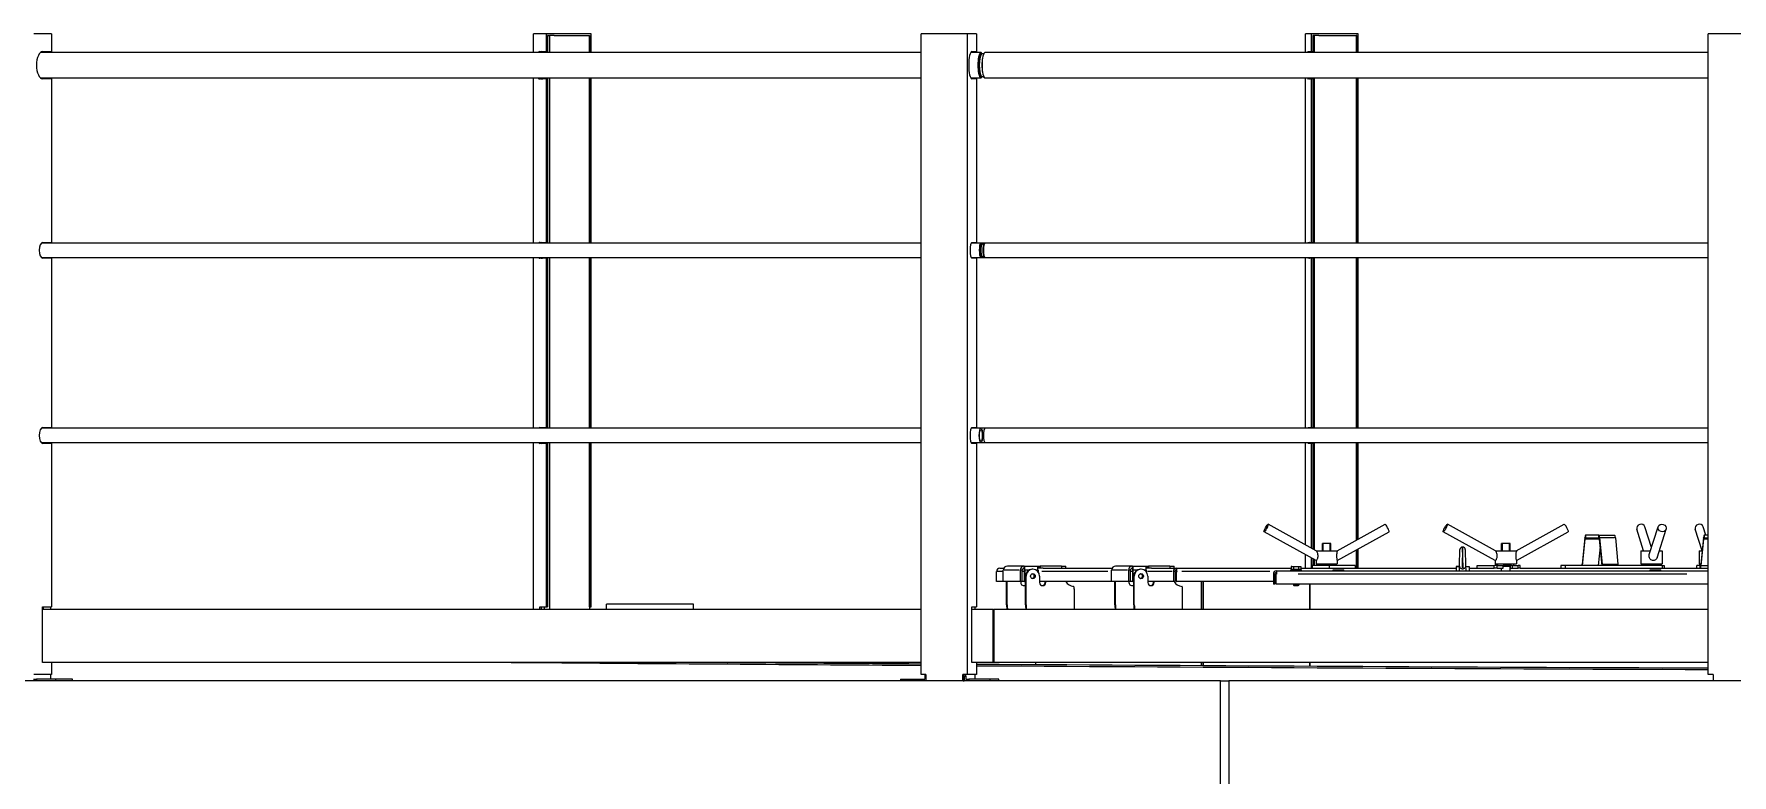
# Model space of a CAD drawing. Header units: millimetres. Extents: x 0 to 89100, y 0 to 63000.
# Drawn here: x 39210 to 42422, y 53781 to 55182 of the extents above; entities that cross this region are included whole.
import ezdxf

# ---------------------------------------------------------------- set-up
doc = ezdxf.new("R2010")
doc.units = ezdxf.units.MM
doc.header["$LTSCALE"] = 150
doc.layers.add('Visible', color=7, linetype='Continuous', lineweight=25)
doc.layers.add('Visible Narrow', color=7, linetype='Continuous', lineweight=18)

msp = doc.modelspace()

# ---------------------------------------------------------------- linework, layer by layer
at = {"layer": 'Visible'}
for p, q in [((39243.55, 55182.02), (39210.19, 55182.02)), ((39243.55, 55182.02), (39243.55, 55149.02)), ((40178.96, 55182.02), (40154.84, 55182.02)), ((40154.84, 55147.17), (40154.84, 55182.02)), ((40263.9, 55182.02), (40178.96, 55182.02)), ((40178.96, 55182.02), (40178.96, 55149.02)), ((40263.9, 55149.02), (40263.9, 55182.02)), ((40975.65, 55182.02), (40888.28, 55182.02)), ((40888.28, 53971.02), (40888.28, 55182.02)), ((40993.16, 55182.02), (40975.65, 55182.02)), ((40975.65, 53971.02), (40975.65, 55182.02)), ((40993.16, 55182.02), (40993.16, 55149.02)), ((41626.03, 55182.02), (41615.07, 55182.02)), ((41615.07, 55147.17), (41615.07, 55182.02)), ((41715.01, 55182.02), (41626.03, 55182.02)), ((41626.03, 55182.02), (41626.03, 55149.02)), ((41715.01, 55149.02), (41715.01, 55182.02)), ((42466.94, 55182.02), (42377.08, 55182.02)), ((42377.08, 53971.02), (42377.08, 55182.02)), ((40888.28, 55147.17), (39222.47, 55147.17)), ((39223.49, 55147.17), (39223.09, 55147.67)), ((39224.96, 55148.69), (39226.16, 55147.17)), ((39226.87, 55149.02), (39243.55, 55149.02)), ((39241.39, 55149.02), (39241.39, 55147.17)), ((40166.9, 55149.02), (40178.96, 55149.02)), ((40173.26, 55149.02), (40174.31, 55147.17)), ((40178.96, 55149.02), (40181.79, 55149.02)), ((40181.79, 55179.02), (40181.79, 55149.02)), ((40183.67, 55179.02), (40181.79, 55179.02)), ((40183.67, 55179.02), (40185.33, 55179.02)), ((40185.33, 55179.02), (40185.33, 55147.17)), ((40193.82, 55179.02), (40185.33, 55179.02)), ((40193.82, 55179.02), (40252.34, 55179.02)), ((40252.34, 55179.02), (40260.83, 55179.02)), ((40261.07, 55179.02), (40260.83, 55179.02)), ((40260.83, 55179.02), (40260.83, 55147.17)), ((40260.83, 55149.02), (40261.07, 55149.02)), ((40261.07, 55149.02), (40261.07, 55179.02)), ((40261.07, 55149.02), (40263.9, 55149.02)), ((41001.24, 55147.17), (40982.1, 55147.17)), ((40984.41, 55149.02), (40993.16, 55149.02)), ((40989.5, 55149.02), (40989.5, 55147.17)), ((42377.08, 55147.17), (41009.02, 55147.17)), ((41620.55, 55149.02), (41626.03, 55149.02)), ((41626.03, 55149.02), (41628.99, 55149.02)), ((41626.24, 55149.02), (41626.72, 55147.17)), ((41628.99, 55179.02), (41628.99, 55149.02)), ((41630.97, 55179.02), (41628.99, 55179.02)), ((41630.97, 55179.02), (41631.72, 55179.02)), ((41631.72, 55179.02), (41631.72, 55147.17)), ((41640.62, 55179.02), (41631.72, 55179.02)), ((41640.62, 55179.02), (41701.92, 55179.02)), ((41701.92, 55179.02), (41710.81, 55179.02)), ((41712.04, 55179.02), (41710.81, 55179.02)), ((41710.81, 55179.02), (41710.81, 55147.17)), ((41710.81, 55149.02), (41712.04, 55149.02)), ((41712.04, 55149.02), (41712.04, 55179.02)), ((41712.04, 55149.02), (41715.01, 55149.02)), ((41000.29, 55143.52), (41001.88, 55143.52)), ((41001.56, 55143.33), (41002.5, 55143.9)), ((39222.47, 55098.87), (40888.28, 55098.87)), ((39243.55, 55097.02), (39226.87, 55097.02)), ((39241.39, 55098.87), (39241.39, 55097.02)), ((39243.55, 55097.02), (39243.55, 54788.02)), ((40154.84, 54786.47), (40154.84, 55098.87)), ((40178.96, 55097.02), (40166.9, 55097.02)), ((40178.96, 55097.02), (40178.96, 54788.02)), ((40181.79, 55097.02), (40178.96, 55097.02)), ((40181.79, 55097.02), (40181.79, 54788.02)), ((40185.33, 55098.87), (40185.33, 54786.47)), ((40260.83, 55098.87), (40260.83, 54786.47)), ((40261.07, 55097.02), (40260.83, 55097.02)), ((40263.9, 55097.02), (40261.07, 55097.02)), ((40261.07, 54788.02), (40261.07, 55097.02)), ((40263.9, 54788.02), (40263.9, 55097.02)), ((40982.1, 55098.87), (41001.24, 55098.87)), ((40993.16, 55097.02), (40984.41, 55097.02)), ((40989.5, 55098.87), (40989.5, 55097.02)), ((40993.16, 55097.02), (40993.16, 54788.02)), ((41000.29, 55102.52), (41001.88, 55102.52)), ((41001.56, 55102.72), (41002.5, 55102.15)), ((41009.02, 55098.87), (42377.08, 55098.87)), ((41615.07, 54786.47), (41615.07, 55098.87)), ((41626.03, 55097.02), (41620.55, 55097.02)), ((41626.03, 55097.02), (41626.03, 54788.02)), ((41628.99, 55097.02), (41626.03, 55097.02)), ((41628.99, 55097.02), (41628.99, 54788.02)), ((41631.72, 55098.87), (41631.72, 54786.47)), ((41710.81, 55098.87), (41710.81, 54786.47)), ((41712.04, 55097.02), (41710.81, 55097.02)), ((41715.01, 55097.02), (41712.04, 55097.02)), ((41712.04, 54788.02), (41712.04, 55097.02)), ((41715.01, 54788.02), (41715.01, 55097.02)), ((40888.28, 54786.47), (39223.84, 54786.47)), ((39224.25, 54786.88), (39224.57, 54786.47)), ((39226.87, 54788.02), (39243.55, 54788.02)), ((39241.39, 54788.02), (39241.39, 54786.47)), ((40166.9, 54788.02), (40178.96, 54788.02)), ((40172.28, 54788.02), (40173.17, 54786.47)), ((40178.96, 54788.02), (40181.79, 54788.02)), ((40260.83, 54788.02), (40261.07, 54788.02)), ((40261.07, 54788.02), (40263.9, 54788.02)), ((41001.24, 54786.47), (40982.81, 54786.47)), ((40984.41, 54788.02), (40993.16, 54788.02)), ((40989.5, 54788.02), (40989.5, 54786.47)), ((41000.65, 54783.52), (41002.07, 54783.52)), ((41000.65, 54762.52), (41002.07, 54762.52)), ((41009.02, 54786.47), (41001.24, 54786.47)), ((41001.93, 54783.45), (41003.62, 54784.3)), ((41001.93, 54762.59), (41003.62, 54761.75)), ((42377.08, 54786.47), (41009.02, 54786.47)), ((41620.55, 54788.02), (41626.03, 54788.02)), ((41625.79, 54788.02), (41626.2, 54786.47)), ((41626.03, 54788.02), (41628.99, 54788.02)), ((41710.81, 54788.02), (41712.04, 54788.02)), ((41712.04, 54788.02), (41715.01, 54788.02)), ((39223.84, 54759.57), (40888.28, 54759.57)), ((39243.55, 54758.02), (39226.87, 54758.02)), ((39241.39, 54759.57), (39241.39, 54758.02)), ((39243.55, 54758.02), (39243.55, 54438.02)), ((40154.84, 54436.47), (40154.84, 54759.57)), ((40178.96, 54758.02), (40166.9, 54758.02)), ((40178.96, 54758.02), (40178.96, 54438.02)), ((40181.79, 54758.02), (40178.96, 54758.02)), ((40181.79, 54758.02), (40181.79, 54438.02)), ((40185.33, 54759.57), (40185.33, 54436.47)), ((40260.83, 54759.57), (40260.83, 54436.47)), ((40261.07, 54758.02), (40260.83, 54758.02)), ((40263.9, 54758.02), (40261.07, 54758.02)), ((40261.07, 54438.02), (40261.07, 54758.02)), ((40263.9, 54438.02), (40263.9, 54758.02)), ((40982.81, 54759.57), (41001.24, 54759.57)), ((40993.16, 54758.02), (40984.41, 54758.02)), ((40989.5, 54759.57), (40989.5, 54758.02)), ((40993.16, 54758.02), (40993.16, 54438.02)), ((41001.24, 54759.57), (41009.02, 54759.57)), ((41009.02, 54759.57), (42377.08, 54759.57)), ((41615.07, 54436.47), (41615.07, 54759.57)), ((41626.03, 54758.02), (41620.55, 54758.02)), ((41626.03, 54758.02), (41626.03, 54438.02)), ((41628.99, 54758.02), (41626.03, 54758.02)), ((41628.99, 54758.02), (41628.99, 54438.02)), ((41631.72, 54759.57), (41631.72, 54436.47)), ((41710.81, 54759.57), (41710.81, 54436.47)), ((41712.04, 54758.02), (41710.81, 54758.02)), ((41715.01, 54758.02), (41712.04, 54758.02)), ((41712.04, 54438.02), (41712.04, 54758.02)), ((41715.01, 54438.02), (41715.01, 54758.02)), ((40888.28, 54436.47), (39223.84, 54436.47)), ((39223.84, 54409.57), (40888.28, 54409.57)), ((39224.25, 54436.88), (39224.57, 54436.47)), ((39226.87, 54438.02), (39243.55, 54438.02)), ((39241.39, 54438.02), (39241.39, 54436.47)), ((39241.39, 54409.57), (39241.39, 54408.02)), ((40154.84, 54094.02), (40154.84, 54409.57)), ((40166.9, 54438.02), (40178.96, 54438.02)), ((40172.28, 54438.02), (40173.17, 54436.47)), ((40178.96, 54438.02), (40181.79, 54438.02)), ((40185.33, 54409.57), (40185.33, 54094.02)), ((40260.83, 54438.02), (40261.07, 54438.02)), ((40260.83, 54409.57), (40260.83, 54094.02)), ((40261.07, 54438.02), (40263.9, 54438.02)), ((41001.24, 54436.47), (40982.81, 54436.47)), ((40982.81, 54409.57), (41001.24, 54409.57)), ((40984.41, 54438.02), (40993.16, 54438.02)), ((40989.5, 54438.02), (40989.5, 54436.47)), ((40989.5, 54409.57), (40989.5, 54408.02)), ((41009.02, 54436.47), (41001.24, 54436.47)), ((41001.24, 54409.57), (41009.02, 54409.57)), ((42377.08, 54436.47), (41009.02, 54436.47)), ((41009.02, 54409.57), (42377.08, 54409.57)), ((41615.07, 54216.18), (41615.07, 54409.57)), ((41620.55, 54438.02), (41626.03, 54438.02)), ((41625.79, 54438.02), (41626.2, 54436.47)), ((41626.03, 54438.02), (41628.99, 54438.02)), ((41631.72, 54409.57), (41631.72, 54207.01)), ((41710.81, 54438.02), (41712.04, 54438.02)), ((41710.81, 54409.57), (41710.81, 54224.79)), ((41712.04, 54438.02), (41715.01, 54438.02)), ((39243.55, 54408.02), (39226.87, 54408.02)), ((39243.55, 54408.02), (39243.55, 54099.02)), ((40178.96, 54408.02), (40166.9, 54408.02)), ((40178.96, 54408.02), (40178.96, 54099.02)), ((40181.79, 54408.02), (40178.96, 54408.02)), ((40181.79, 54408.02), (40181.79, 54099.02)), ((40261.07, 54408.02), (40260.83, 54408.02)), ((40263.9, 54408.02), (40261.07, 54408.02)), ((40261.07, 54099.02), (40261.07, 54408.02)), ((40263.9, 54099.02), (40263.9, 54408.02)), ((40993.16, 54408.02), (40984.41, 54408.02)), ((40993.16, 54408.02), (40993.16, 54099.02)), ((41626.03, 54408.02), (41620.55, 54408.02)), ((41626.03, 54408.02), (41626.03, 54210.14)), ((41628.99, 54408.02), (41626.03, 54408.02)), ((41628.99, 54408.02), (41628.99, 54208.51)), ((41712.04, 54408.02), (41710.81, 54408.02)), ((41715.01, 54408.02), (41712.04, 54408.02)), ((41712.04, 54225.46), (41712.04, 54408.02)), ((41715.01, 54227.09), (41715.01, 54408.02)), ((41635.55, 54204.9), (41544.56, 54255)), ((41674.92, 54205.02), (41765.69, 54255)), ((41974.52, 54204.9), (41883.52, 54255)), ((42013.88, 54205.02), (42104.65, 54255)), ((42269.67, 54211.22), (42257.11, 54250.43)), ((42265.5, 54198.2), (42282.22, 54250.43)), ((42372.72, 54234.29), (42367.55, 54250.43)), ((41635.32, 54186.76), (41536.84, 54240.98)), ((41663.12, 54219.02), (41647.12, 54219.02)), ((41647.12, 54205.02), (41647.12, 54219.02)), ((41663.12, 54205.02), (41663.12, 54219.02)), ((41675.12, 54186.87), (41773.4, 54240.98)), ((41974.28, 54186.76), (41875.8, 54240.98)), ((42002.08, 54219.02), (41986.08, 54219.02)), ((41986.08, 54205.02), (41986.08, 54219.02)), ((42002.08, 54205.02), (42002.08, 54219.02)), ((42014.08, 54186.87), (42112.36, 54240.98)), ((42143.54, 54229.29), (42138.56, 54179.52)), ((42139.31, 54177.02), (42144.3, 54226.79)), ((42170.24, 54234.29), (42145.05, 54234.29)), ((42145.05, 54229.29), (42170.24, 54229.29)), ((42170.24, 54234.29), (42199.79, 54234.29)), ((42171, 54226.79), (42175.99, 54177.02)), ((42176.74, 54179.52), (42171.75, 54229.29)), ((42201.29, 54229.29), (42206.28, 54179.52)), ((42254.85, 54205.02), (42241.87, 54245.55)), ((42280.27, 54191.88), (42297.46, 54245.55)), ((42365.29, 54205.02), (42352.31, 54245.55)), ((42367.72, 54229.29), (42362.74, 54179.52)), ((42363.49, 54177.02), (42368.48, 54226.79)), ((42377.08, 54234.29), (42369.23, 54234.29)), ((42369.23, 54229.29), (42377.08, 54229.29)), ((41615.07, 54172.02), (41615.07, 54197.91)), ((41626.03, 54191.88), (41626.03, 54172.02)), ((41628.99, 54190.24), (41628.99, 54177.02)), ((41631.72, 54188.74), (41631.72, 54177.02)), ((41635.12, 54186.87), (41635.12, 54180.02)), ((41635.32, 54205.02), (41675.12, 54205.02)), ((41675.12, 54205.02), (41675.12, 54203.87)), ((41675.12, 54187.47), (41675.12, 54180.02)), ((41710.81, 54206.52), (41710.81, 54172.02)), ((41712.04, 54172.02), (41712.04, 54207.2)), ((41715.01, 54172.02), (41715.01, 54208.83)), ((41906.7, 54177.4), (41907.44, 54207.15)), ((41917.44, 54207.15), (41918.18, 54177.4)), ((41974.08, 54186.87), (41974.08, 54180.02)), ((41974.28, 54205.02), (42014.08, 54205.02)), ((42014.08, 54205.02), (42014.08, 54203.87)), ((42014.08, 54187.47), (42014.08, 54180.02)), ((42172.42, 54212.6), (42168.85, 54177.02)), ((42249.67, 54205.02), (42267.68, 54205.02)), ((42249.67, 54205.02), (42249.67, 54180.02)), ((42284.48, 54205.02), (42289.67, 54205.02)), ((42289.67, 54205.02), (42289.67, 54180.02)), ((42360.11, 54205.02), (42365.29, 54205.02)), ((42360.11, 54205.02), (42360.11, 54180.02)), ((41031.06, 54147.02), (41031.06, 54166.02)), ((41031.06, 54166.02), (41031.22, 54166.02)), ((41037.13, 54172.02), (41044.54, 54172.02)), ((41043.49, 54147.02), (41043.49, 54168.02)), ((41083.32, 54176.02), (41051.37, 54176.02)), ((41075.44, 54168.02), (41075.44, 54147.02)), ((41079.38, 54147.02), (41079.38, 54168.02)), ((41083.32, 54176.02), (41107.94, 54176.02)), ((41083.32, 54172.02), (41083.32, 54176.02)), ((41084.01, 54147.02), (41084.01, 54168.02)), ((41084.71, 54147.02), (41084.71, 54168.02)), ((41085.69, 54102.52), (41085.69, 54157.02)), ((41086.73, 54102.52), (41086.73, 54157.02)), ((41099.53, 54170.02), (41098.49, 54170.02)), ((41107.94, 54176.02), (41111.53, 54176.02)), ((41111.53, 54172.02), (41109.14, 54172.02)), ((41109.33, 54168.02), (41109.33, 54165.4)), ((41111.53, 54176.02), (41113.27, 54176.02)), ((41111.53, 54172.02), (41111.53, 54176.02)), ((41113.27, 54172.02), (41111.53, 54172.02)), ((41112.34, 54157.02), (41112.34, 54145.02)), ((41153.64, 54176.02), (41113.27, 54176.02)), ((41113.27, 54176.02), (41113.27, 54172.02)), ((41119.17, 54172.02), (41113.27, 54172.02)), ((41119.17, 54172.02), (41249.27, 54172.02)), ((41153.64, 54176.02), (41161.91, 54176.02)), ((41161.91, 54172.02), (41161.91, 54176.02)), ((41248.22, 54147.02), (41248.22, 54168.02)), ((41288.05, 54176.02), (41256.1, 54176.02)), ((41280.17, 54168.02), (41280.17, 54147.02)), ((41284.11, 54147.02), (41284.11, 54168.02)), ((41288.05, 54176.02), (41312.67, 54176.02)), ((41288.05, 54172.02), (41288.05, 54176.02)), ((41288.74, 54147.02), (41288.74, 54168.02)), ((41289.44, 54147.02), (41289.44, 54168.02)), ((41290.42, 54102.52), (41290.42, 54157.02)), ((41291.46, 54102.52), (41291.46, 54157.02)), ((41304.27, 54170.02), (41303.22, 54170.02)), ((41312.67, 54176.02), (41316.26, 54176.02)), ((41316.26, 54172.02), (41313.87, 54172.02)), ((41314.06, 54168.02), (41314.06, 54165.4)), ((41316.26, 54176.02), (41318, 54176.02)), ((41316.26, 54172.02), (41316.26, 54176.02)), ((41318, 54172.02), (41316.26, 54172.02)), ((41317.07, 54157.02), (41317.07, 54145.02)), ((41358.37, 54176.02), (41318, 54176.02)), ((41318, 54176.02), (41318, 54172.02)), ((41323.91, 54172.02), (41318, 54172.02)), ((41323.91, 54172.02), (41371.22, 54172.02)), ((41358.37, 54176.02), (41366.64, 54176.02)), ((41365.32, 54166.02), (41365.47, 54166.02)), ((41368.42, 54166.02), (41365.47, 54166.02)), ((41365.47, 54166.02), (41365.47, 54147.02)), ((41366.64, 54172.02), (41366.64, 54176.02)), ((41368.42, 54166.02), (41368.42, 54147.02)), ((41368.42, 54159.02), (41370.88, 54159.02)), ((41368.42, 54155.02), (41370.88, 54155.02)), ((41370.88, 54166.02), (41370.88, 54147.02)), ((41370.88, 54166.02), (41371.4, 54166.02)), ((41371.22, 54172.02), (41588.21, 54172.02)), ((41371.22, 54169.02), (41371.22, 54172.02)), ((41371.4, 54147.02), (41371.4, 54166.02)), ((41371.4, 54166.02), (41372.27, 54166.02)), ((41557.44, 54161.02), (41554.44, 54161.02)), ((41554.44, 54161.02), (41554.44, 54142.02)), ((41557.44, 54161.02), (41557.44, 54142.02)), ((41559.56, 54142.02), (41559.56, 54161.02)), ((41559.56, 54161.02), (41560.44, 54161.02)), ((41560.44, 54167.02), (41560.44, 54161.02)), ((41560.44, 54167.02), (42377.08, 54167.02)), ((41587.44, 54169.02), (41607.44, 54169.02)), ((41587.44, 54167.02), (41587.44, 54169.02)), ((41588.21, 54174.97), (41588.21, 54169.62)), ((41590.37, 54169.62), (41588.21, 54169.62)), ((41589.44, 54175.42), (41588.39, 54175.04)), ((41589.44, 54175.42), (41590.37, 54175.42)), ((41589.44, 54169.62), (41589.44, 54169.02)), ((41590.37, 54175.42), (41597.14, 54175.42)), ((41592.53, 54169.62), (41590.37, 54169.62)), ((41592.53, 54174.97), (41592.53, 54169.62)), ((41597.14, 54169.62), (41592.53, 54169.62)), ((41597.14, 54175.42), (41604.22, 54175.42)), ((41601.76, 54169.62), (41597.14, 54169.62)), ((41601.76, 54174.97), (41601.76, 54169.62)), ((41604.22, 54169.62), (41601.76, 54169.62)), ((41604.22, 54175.42), (41605.44, 54175.42)), ((41606.67, 54169.62), (41604.22, 54169.62)), ((41605.44, 54175.42), (41606.49, 54175.04)), ((41605.44, 54169.62), (41605.44, 54169.02)), ((41606.67, 54174.97), (41606.67, 54169.62)), ((41606.67, 54172.02), (41899.94, 54172.02)), ((41607.44, 54167.02), (41607.44, 54169.02)), ((41627.65, 54177.02), (41627.72, 54177.02)), ((41627.65, 54177.02), (41627.65, 54172.02)), ((41660.02, 54177.02), (41627.72, 54177.02)), ((41635.12, 54180.02), (41675.12, 54180.02)), ((41640.12, 54177.02), (41640.12, 54180.02)), ((41709.26, 54177.02), (41660.02, 54177.02)), ((41660.02, 54177.02), (41660.02, 54172.02)), ((41667.44, 54169.02), (41687.44, 54169.02)), ((41667.44, 54167.02), (41667.44, 54169.02)), ((41670.12, 54177.02), (41670.12, 54180.02)), ((41687.44, 54167.02), (41687.44, 54169.02)), ((41709.26, 54177.02), (41709.26, 54172.02)), ((41906.67, 54176.03), (41899.94, 54175.02)), ((41899.94, 54175.02), (41906.64, 54175.02)), ((41899.94, 54175.02), (41899.94, 54167.02)), ((41906.44, 54167.02), (41906.7, 54177.4)), ((41911.64, 54170.82), (41913.24, 54170.82)), ((41918.18, 54177.4), (41918.44, 54167.02)), ((41918.22, 54176.03), (41924.94, 54175.02)), ((41918.24, 54175.02), (41924.94, 54175.02)), ((41924.94, 54175.02), (41924.94, 54167.02)), ((41924.94, 54172.02), (41967.03, 54172.02)), ((41939.94, 54172.02), (41939.94, 54177.02)), ((41939.94, 54177.02), (41972.24, 54177.02)), ((41967.03, 54172.02), (41972.24, 54172.02)), ((41978.03, 54177.02), (41972.24, 54177.02)), ((41978.03, 54172.02), (41972.24, 54172.02)), ((41974.08, 54180.02), (42014.08, 54180.02)), ((41978.03, 54177.02), (41988.87, 54177.02)), ((41978.03, 54172.02), (41988.87, 54172.02)), ((41979.08, 54177.02), (41979.08, 54180.02)), ((41986.08, 54167.02), (41986.08, 54172.02)), ((42005.03, 54177.02), (41988.87, 54177.02)), ((41988.87, 54172.02), (41988.87, 54177.02)), ((42002.08, 54175.02), (41988.87, 54175.02)), ((42002.08, 54167.02), (42002.08, 54177.02)), ((42002.08, 54172.02), (42003.12, 54172.02)), ((42003.12, 54172.02), (42006.59, 54172.02)), ((42005.03, 54177.02), (42006.59, 54177.02)), ((42006.59, 54177.02), (42017.43, 54177.02)), ((42006.59, 54172.02), (42006.59, 54177.02)), ((42006.59, 54172.02), (42017.43, 54172.02)), ((42009.08, 54177.02), (42009.08, 54180.02)), ((42021.56, 54177.02), (42017.43, 54177.02)), ((42021.56, 54172.02), (42017.43, 54172.02)), ((42021.56, 54172.02), (42021.56, 54177.02)), ((42021.56, 54172.02), (42377.08, 54172.02)), ((42106.59, 54177.02), (42097.91, 54177.02)), ((42097.91, 54177.02), (42097.91, 54172.02)), ((42106.59, 54177.02), (42106.59, 54172.02)), ((42289.76, 54177.02), (42106.59, 54177.02)), ((42249.67, 54180.02), (42289.67, 54180.02)), ((42267.44, 54169.02), (42287.44, 54169.02)), ((42267.44, 54167.02), (42267.44, 54169.02)), ((42287.44, 54167.02), (42287.44, 54169.02)), ((42289.76, 54177.02), (42293.9, 54177.02)), ((42293.9, 54177.02), (42293.9, 54172.02)), ((42361.98, 54177.02), (42355.69, 54177.02)), ((42355.69, 54172.02), (42355.69, 54177.02)), ((42360.11, 54180.02), (42362.79, 54180.02)), ((41043.49, 54147.02), (41031.06, 54147.02)), ((41075.44, 54147.02), (41043.49, 54147.02)), ((41049.92, 54102.52), (41049.92, 54147.02)), ((41050.96, 54102.52), (41050.96, 54147.02)), ((41079.38, 54147.02), (41075.44, 54147.02)), ((41076.57, 54147.02), (41076.57, 54145.02)), ((41084.01, 54147.02), (41079.38, 54147.02)), ((41084.01, 54147.02), (41084.71, 54147.02)), ((41085.69, 54147.02), (41084.71, 54147.02)), ((41248.22, 54147.02), (41112.34, 54147.02)), ((41123.11, 54145.02), (41123.11, 54147.02)), ((41124.15, 54145.02), (41124.15, 54147.02)), ((41177.33, 54136.55), (41177.33, 54132.52)), ((41177.33, 54133.02), (41177.38, 54133.02)), ((41177.33, 54132.52), (41177.38, 54132.52)), ((41177.38, 54133.02), (41177.38, 54094.02)), ((41280.17, 54147.02), (41248.22, 54147.02)), ((41254.65, 54102.52), (41254.65, 54147.02)), ((41255.69, 54102.52), (41255.69, 54147.02)), ((41284.11, 54147.02), (41280.17, 54147.02)), ((41281.3, 54147.02), (41281.3, 54145.02)), ((41288.74, 54147.02), (41284.11, 54147.02)), ((41288.74, 54147.02), (41289.44, 54147.02)), ((41290.42, 54147.02), (41289.44, 54147.02)), ((41365.47, 54147.02), (41317.07, 54147.02)), ((41327.84, 54145.02), (41327.84, 54147.02)), ((41328.89, 54145.02), (41328.89, 54147.02)), ((41368.42, 54147.02), (41365.47, 54147.02)), ((41370.88, 54147.02), (41371.4, 54147.02)), ((41554.44, 54147.02), (41371.4, 54147.02)), ((41382.07, 54136.55), (41382.07, 54132.52)), ((41382.07, 54133.02), (41382.11, 54133.02)), ((41382.07, 54132.52), (41382.11, 54132.52)), ((41382.11, 54133.02), (41382.11, 54094.02)), ((41417.58, 54147.02), (41417.58, 54094.02)), ((41421.52, 54094.02), (41421.52, 54147.02)), ((41421.52, 54147.02), (41421.52, 54094.02)), ((41422.21, 54094.02), (41422.21, 54147.02)), ((41557.44, 54142.02), (41554.44, 54142.02)), ((41559.56, 54147.02), (41557.44, 54147.02)), ((42377.08, 54142.02), (41559.56, 54142.02)), ((41592.44, 54142.02), (41592.44, 54140.02)), ((41592.44, 54140.02), (41602.44, 54140.02)), ((41593.44, 54139.02), (41592.44, 54140.02)), ((41593.44, 54139.02), (41601.44, 54139.02)), ((41601.44, 54139.02), (41602.44, 54140.02)), ((41602.44, 54142.02), (41602.44, 54140.02)), ((41623.42, 54142.02), (41623.42, 54094.02)), ((41623.43, 54094.02), (41623.43, 54142.02)), ((39226.64, 53994.02), (39226.64, 54099.02)), ((39226.64, 54099.02), (39243.55, 54099.02)), ((40888.28, 54094.02), (39226.64, 54094.02)), ((39227.68, 54099.02), (39227.68, 54094.02)), ((39241.39, 54099.02), (39241.39, 54094.02)), ((40166.73, 54094.02), (40166.73, 54099.02)), ((40166.73, 54099.02), (40178.96, 54099.02)), ((40169.56, 54099.02), (40169.56, 54094.02)), ((40175.41, 54099.02), (40175.41, 54094.02)), ((40178.96, 54099.02), (40181.79, 54099.02)), ((40260.83, 54099.02), (40261.07, 54099.02)), ((40261.07, 54099.02), (40263.9, 54099.02)), ((40457.97, 54104.02), (40292.97, 54104.02)), ((40292.97, 54094.02), (40292.97, 54104.02)), ((40457.97, 54094.02), (40457.97, 54104.02)), ((40984.29, 53994.02), (40984.29, 54099.02)), ((40984.29, 54099.02), (40993.16, 54099.02)), ((41024.45, 54094.02), (40984.29, 54094.02)), ((40989.5, 54099.02), (40989.5, 54094.02)), ((41024.45, 54094.02), (41025.6, 54094.02)), ((41024.45, 53994.02), (41024.45, 54094.02)), ((41025.73, 54094.02), (41025.6, 54094.02)), ((41025.6, 54094.02), (41025.6, 53994.02)), ((41025.73, 54094.02), (41025.73, 53994.02)), ((42377.08, 54094.02), (41025.73, 54094.02)), ((39227.16, 53994.02), (39226.64, 53994.02)), ((40888.28, 53994.02), (39227.16, 53994.02)), ((39243.55, 53994.02), (39243.55, 53971.02)), ((40640.23, 53994.02), (40640.23, 53993.17)), ((40707.92, 53992.69), (40707.92, 53994.02)), ((40984.56, 53994.02), (40984.29, 53994.02)), ((41024.45, 53994.02), (40984.56, 53994.02)), ((40993.16, 53994.02), (40993.16, 53971.02)), ((41025.6, 53994.02), (41024.45, 53994.02)), ((41025.73, 53994.02), (41025.6, 53994.02)), ((42377.08, 53994.02), (41025.73, 53994.02)), ((41105.01, 53990.07), (41105.01, 53994.02)), ((41417.58, 53994.02), (41417.58, 53988.19)), ((41421.52, 53988.17), (41421.52, 53994.02)), ((41421.52, 53994.02), (41421.52, 53988.17)), ((41422.21, 53988.16), (41422.21, 53994.02)), ((41623.42, 53994.02), (41623.42, 53987.05)), ((41623.43, 53987.05), (41623.43, 53994.02)), ((41454.32, 53959.02), (39063.29, 53959.02)), ((39209.4, 53962.02), (39214.73, 53962.02)), ((39214.3, 53971.02), (39210.19, 53971.02)), ((39243.55, 53971.02), (39214.3, 53971.02)), ((39251.2, 53962.02), (39214.73, 53962.02)), ((39241.39, 53971.02), (39241.39, 53962.02)), ((39283.19, 53962.02), (39251.2, 53962.02)), ((39251.2, 53962.02), (39251.2, 53959.02)), ((39283.19, 53959.02), (39283.19, 53962.02)), ((40849.42, 53962.02), (40889.23, 53962.02)), ((40849.42, 53962.02), (40849.42, 53959.02)), ((40897.02, 53971.02), (40888.28, 53971.02)), ((40889.23, 53962.02), (40895.05, 53962.02)), ((40895.05, 53971.02), (40895.05, 53968.02)), ((40895.05, 53968.02), (40895.05, 53962.02)), ((40897.02, 53971.02), (40897.02, 53959.02)), ((40975.65, 53971.02), (40966.91, 53971.02)), ((40966.91, 53959.02), (40966.91, 53971.02)), ((40967.63, 53959.02), (40967.63, 53971.02)), ((40967.63, 53959.03), (40969.8, 53959.03)), ((40969.8, 53968.02), (40969.8, 53971.02)), ((40969.8, 53968.02), (40969.8, 53959.02)), ((40972.72, 53968.02), (40972.72, 53971.02)), ((40972.72, 53968.02), (40972.72, 53962.02)), ((40972.72, 53962.02), (40978.54, 53962.02)), ((40977.81, 53971.02), (40975.65, 53971.02)), ((40993.16, 53971.02), (40977.81, 53971.02)), ((41018.34, 53962.02), (40978.54, 53962.02)), ((40989.5, 53971.02), (40989.5, 53962.02)), ((41035.13, 53962.02), (41018.34, 53962.02)), ((41018.34, 53962.02), (41018.34, 53959.02)), ((41035.13, 53959.02), (41035.13, 53962.02)), ((41454.32, 53959.02), (41470.08, 53959.02)), ((41454.32, 53664.02), (41454.32, 53959.02)), ((41470.08, 53959.02), (41470.08, 53664.02)), ((44284.79, 53959.02), (41470.08, 53959.02)), ((42386.06, 53971.02), (42377.08, 53971.02)), ((42386.06, 53971.02), (42386.06, 53959.02))]:
    msp.add_line(p, q, dxfattribs=at)
for centre, radius, start, end in [((41912.44, 54207.02), 5, 90, 178.57013), ((41912.44, 54207.02), 5, 1.42987, 90), ((41560.44, 54161.02), 6, 90, 180), ((41560.44, 54161.02), 3, 90, 180)]:
    msp.add_arc(centre, radius, start, end, dxfattribs=at)
for centre, major_axis, ratio, start_param, end_param in [((39226.87, 55123.02), (0, -26), 0.4570386, 3.1415927, 6.2831853), ((40166.9, 55123.02), (0, 26), 0.3304104, 0, 0.3795103), ((40169.73, 55123.02), (0, 26), 0.3304104, 0, 0.3795103), ((40984.41, 55123.02), (0, -26), 0.2398406, 3.1415927, 6.2831853), ((41001.24, 55123.02), (0, -24.15), 0.2323457, 2.6657785, 6.7589995), ((41009.02, 55123.02), (0, -24.15), 0.231382, 3.1415927, 6.2831853), ((41620.55, 55123.02), (0, 26), 0.1501418, 0, 0.3795103), ((41623.51, 55123.02), (0, 26), 0.1501418, 0, 0.3795103), ((41001.24, 55123.02), (0, 20.9), 0.2323457, 6.1145677, 9.5933956), ((41002.21, 55123.02), (0, 20.5), 0.2318036, 0.138688, 3.0029046), ((39218.84, 55123.02), (0, -26), 0.4570386, 0.3446454, 0.3795103), ((39221.51, 55123.02), (0, -26), 0.4570386, 0.2275459, 0.3795103), ((40166.9, 55123.02), (0, -26), 0.3304104, 5.903675, 6.2831853), ((40169.73, 55123.02), (0, -26), 0.3304104, 5.903675, 6.2831853), ((40170.95, 55123.02), (0, -26), 0.3304104, 5.903675, 6.6626956), ((40173.78, 55123.02), (0, -26), 0.3304104, 5.903675, 6.1176285), ((41620.55, 55123.02), (0, -26), 0.1501418, 5.903675, 6.2831853), ((41623.51, 55123.02), (0, -26), 0.1501418, 5.903675, 6.2831853), ((41625.19, 55123.02), (0, -26), 0.1501418, 5.903675, 6.6626956), ((39226.87, 54773.02), (0, -15), 0.4570386, 3.1415927, 6.2831853), ((40166.9, 54773.02), (0, 15), 0.3304104, 0, 0.4586146), ((40169.73, 54773.02), (0, 15), 0.3304104, 0, 0.4586146), ((40984.41, 54773.02), (0, -15), 0.2398406, 3.1415927, 6.2831853), ((41001.24, 54773.02), (0, -13.45), 0.2323457, 2.5266629, 6.898115), ((41001.24, 54773.02), (0, 10.8), 0.2323457, 6.046934, 9.6610293), ((41002.21, 54773.02), (0, 10.5), 0.2318036, 0.1155756, 3.026017), ((41009.02, 54773.02), (0, -13.45), 0.231382, 3.1415927, 6.2831853), ((41620.55, 54773.02), (0, 15), 0.1501418, 0, 0.4586146), ((41623.51, 54773.02), (0, 15), 0.1501418, 0, 0.4586146), ((39221.51, 54773.02), (0, -15), 0.4570386, 0.4017376, 0.4586146), ((40166.9, 54773.02), (0, -15), 0.3304104, 5.8245707, 6.2831853), ((40169.73, 54773.02), (0, -15), 0.3304104, 5.8245707, 6.2831853), ((40170.95, 54773.02), (0, -15), 0.3304104, 5.8245707, 6.7417999), ((40173.78, 54773.02), (0, -15), 0.3304104, 5.8245707, 5.9934943), ((41620.55, 54773.02), (0, -15), 0.1501418, 5.8245707, 6.2831853), ((41623.51, 54773.02), (0, -15), 0.1501418, 5.8245707, 6.2831853), ((41625.19, 54773.02), (0, -15), 0.1501418, 5.8245707, 6.7417999), ((39226.87, 54423.02), (0, -15), 0.4570386, 3.1415927, 6.2831853), ((39221.51, 54423.02), (0, -15), 0.4570386, 0.4017376, 0.4586146), ((40166.9, 54423.02), (0, 15), 0.3304104, 0, 0.4586146), ((40166.9, 54423.02), (0, -15), 0.3304104, 5.8245707, 6.2831853), ((40169.73, 54423.02), (0, 15), 0.3304104, 0, 0.4586146), ((40169.73, 54423.02), (0, -15), 0.3304104, 5.8245707, 6.2831853), ((40170.95, 54423.02), (0, -15), 0.3304104, 5.8245707, 6.7417999), ((40173.78, 54423.02), (0, -15), 0.3304104, 5.8245707, 5.9934943), ((40984.41, 54423.02), (0, -15), 0.2398406, 3.1415927, 6.2831853), ((41009.02, 54423.02), (0, -13.45), 0.231382, 3.1415927, 6.2831853), ((41620.55, 54423.02), (0, 15), 0.1501418, 0, 0.4586146), ((41620.55, 54423.02), (0, -15), 0.1501418, 5.8245707, 6.2831853), ((41623.51, 54423.02), (0, 15), 0.1501418, 0, 0.4586146), ((41623.51, 54423.02), (0, -15), 0.1501418, 5.8245707, 6.2831853), ((41625.19, 54423.02), (0, -15), 0.1501418, 5.8245707, 6.7417999), ((41769.54, 54247.99), (-3.86, 7.01), 0.1526499, 3.1415927, 6.2831853), ((42108.51, 54247.99), (-3.86, 7.01), 0.1526499, 3.1415927, 6.2831853), ((42249.49, 54247.99), (-7.62, -2.44), 0.8657204, 3.1415927, 6.2831853), ((42359.93, 54247.99), (-7.62, -2.44), 0.8657204, 3.1415927, 6.2831853), ((42145.05, 54224.29), (0, 10), 0.1736482, 0, 1.0471976), ((42145.05, 54224.29), (0, 5), 0.1736482, 0, 1.0471976), ((42170.24, 54224.29), (0, 10), 0.1736482, 5.2359878, 6.2831853), ((42170.24, 54224.29), (0, 5), 0.1736482, 5.2359878, 6.2831853), ((42199.79, 54224.29), (0, 10), 0.1736482, 5.2359878, 6.2831853), ((42369.23, 54224.29), (0, 10), 0.1736482, 0, 1.0471976), ((42369.23, 54224.29), (0, 5), 0.1736482, 0, 1.0471976), ((41037.13, 54166.02), (0, 6), 0.9848078, 0, 1.5707963), ((41051.37, 54168.02), (0, 8), 0.9848078, 0, 1.5707963), ((41083.32, 54168.02), (0, 8), 0.9848078, 0, 1.5707963), ((41083.32, 54168.02), (0, 4), 0.9848078, 0, 1.5707963), ((41083.32, 54168.02), (0, 8), 0.1736482, 4.712389, 6.2831853), ((41083.32, 54168.02), (0, 4), 0.1736482, 4.712389, 6.2831853), ((41098.49, 54157.02), (0, 13), 0.9848078, 0, 1.5707963), ((41099.53, 54157.02), (0, 13), 0.9848078, 4.712389, 7.8539816), ((41097.8, 54157.02), (0, -4.5), 0.9848078, 0.1971944, 2.9443983), ((41098.49, 54157.02), (0, 4.5), 0.9848078, 3.2594164, 6.1653616), ((41098.49, 54157.02), (0, -4.5), 0.9848078, 0.1178237, 3.0237689), ((41107.94, 54168.02), (0, 8), 0.1736482, 4.712389, 6.2831853), ((41256.1, 54168.02), (0, 8), 0.9848078, 0, 1.5707963), ((41288.05, 54168.02), (0, 8), 0.9848078, 0, 1.5707963), ((41288.05, 54168.02), (0, 4), 0.9848078, 0, 1.5707963), ((41288.05, 54168.02), (0, 8), 0.1736482, 4.712389, 6.2831853), ((41288.05, 54168.02), (0, 4), 0.1736482, 4.712389, 6.2831853), ((41303.22, 54157.02), (0, 13), 0.9848078, 0, 1.5707963), ((41304.27, 54157.02), (0, 13), 0.9848078, 4.712389, 7.8539816), ((41302.53, 54157.02), (0, -4.5), 0.9848078, 0.1971944, 2.9443983), ((41303.22, 54157.02), (0, 4.5), 0.9848078, 3.2594164, 6.1653616), ((41303.22, 54157.02), (0, -4.5), 0.9848078, 0.1178237, 3.0237689), ((41312.67, 54168.02), (0, 8), 0.1736482, 4.712389, 6.2831853), ((41371.22, 54166.02), (0, 6), 0.9848078, 0, 1.5707963), ((41371.22, 54166.02), (0, 3), 0.9848078, 0, 1.5707963), ((41371.22, 54166.02), (0, 6), 0.1736482, 4.712389, 6.2831853), ((41371.22, 54166.02), (0, 3), 0.1736482, 4.712389, 6.2831853), ((42137.8, 54182.02), (0, -5), 0.1736482, 0, 1.0471976), ((42177.49, 54182.02), (0, -5), 0.1736482, 5.2359878, 6.2831853), ((42207.03, 54182.02), (0, -5), 0.1736482, 5.2359878, 6.2831853), ((42361.98, 54182.02), (0, -5), 0.1736482, 0, 1.0471976), ((42361.98, 54182.02), (0, -10), 0.1736482, 0, 1.0471976), ((41082.47, 54145.02), (0, -6), 0.9848078, 4.712389, 6.8586595), ((41081.43, 54145.02), (0, -6), 0.9848078, 0.0882781, 0.8046091), ((41118.25, 54145.02), (0, -6), 0.9848078, 4.712389, 7.8539816), ((41117.2, 54145.02), (0, -6), 0.9848078, 0.0882781, 1.5707963), ((41177.33, 54155.02), (0, -17.5), 0.9848078, 5.1871691, 6.2291049), ((41176.35, 54136.55), (0, 1), 0.9848078, 4.712389, 6.2291049), ((41287.21, 54145.02), (0, -6), 0.9848078, 4.712389, 6.8586595), ((41286.16, 54145.02), (0, -6), 0.9848078, 0.0882781, 0.8046091), ((41322.98, 54145.02), (0, -6), 0.9848078, 4.712389, 7.8539816), ((41321.94, 54145.02), (0, -6), 0.9848078, 0.0882781, 1.5707963), ((41382.07, 54155.02), (0, -17.5), 0.9848078, 5.1871691, 6.2291049), ((41381.08, 54136.55), (0, 1), 0.9848078, 4.712389, 6.2291049), ((41099.16, 54102.52), (0, -50), 0.9848078, 4.712389, 4.8832186), ((41100.2, 54102.52), (0, 50), 0.9848078, 1.5707963, 1.741626), ((41134.93, 54102.52), (0, -50), 0.9848078, 4.712389, 4.8832186), ((41135.97, 54102.52), (0, 50), 0.9848078, 1.5707963, 1.741626), ((41303.89, 54102.52), (0, -50), 0.9848078, 4.712389, 4.8832186), ((41304.93, 54102.52), (0, 50), 0.9848078, 1.5707963, 1.741626), ((41339.66, 54102.52), (0, -50), 0.9848078, 4.712389, 4.8832186), ((41340.7, 54102.52), (0, 50), 0.9848078, 1.5707963, 1.741626), ((42875.23, 54079.1), (-8037.12, 27.07), 0.0125039, 1.2200108, 1.3210266), ((42875.23, 54079.57), (-7837.13, 26.4), 0.0125039, 1.2657804, 1.31451), ((42875.23, 54079.57), (-7837.13, 26.4), 0.0125039, 1.3283201, 1.5072324), ((42875.23, 54079.1), (-8037.12, 27.07), 0.0125039, 1.3344716, 1.5088174)]:
    msp.add_ellipse(centre, major_axis=major_axis, ratio=ratio, start_param=start_param, end_param=end_param, dxfattribs=at)
for centre, major_axis, ratio in [((41001.24, 54423.02), (0, 13.45), 0.2323457), ((41001.24, 54423.02), (0, -10.8), 0.2323457), ((41540.7, 54247.99), (-3.86, -7.01), 0.1526499), ((41879.66, 54247.99), (-3.86, -7.01), 0.1526499), ((42289.84, 54247.99), (-7.62, 2.44), 0.8657204), ((41099.53, 54157.02), (0, 4.5), 0.9848078), ((41304.27, 54157.02), (0, 4.5), 0.9848078)]:
    msp.add_ellipse(centre, major_axis=major_axis, ratio=ratio, dxfattribs=at)
for points, knots in [([(41006.56, 55144.7), (41006.48, 55144.71), (41006.4, 55144.72), (41005.86, 55144.79), (41005.38, 55144.79), (41004.45, 55144.68), (41004.01, 55144.57), (41003.2, 55144.27), (41002.83, 55144.09), (41002.5, 55143.9)], [4.6750543, 4.6750543, 4.6750543, 4.6750543, 4.68465137, 4.68465137, 4.74012659, 4.74012659, 4.79560181, 4.79560181, 4.85107703, 4.85107703, 4.85107703, 4.85107703]), ([(41002.5, 55102.15), (41002.83, 55101.95), (41003.2, 55101.77), (41004.01, 55101.48), (41004.45, 55101.37), (41005.38, 55101.26), (41005.86, 55101.26), (41006.4, 55101.32), (41006.48, 55101.34), (41006.56, 55101.35)], [1.43210828, 1.43210828, 1.43210828, 1.43210828, 1.4875835, 1.4875835, 1.54305872, 1.54305872, 1.59853394, 1.59853394, 1.60813101, 1.60813101, 1.60813101, 1.60813101]), ([(41007.37, 54784.41), (41007.22, 54784.48), (41007.06, 54784.54), (41006.63, 54784.67), (41006.35, 54784.72), (41005.77, 54784.78), (41005.47, 54784.78), (41004.89, 54784.72), (41004.61, 54784.67), (41004.08, 54784.51), (41003.84, 54784.41), (41003.62, 54784.3)], [4.61361007, 4.61361007, 4.61361007, 4.61361007, 4.6430436, 4.6430436, 4.68927385, 4.68927385, 4.73550411, 4.73550411, 4.78173436, 4.78173436, 4.82796461, 4.82796461, 4.82796461, 4.82796461]), ([(41003.62, 54761.75), (41003.84, 54761.64), (41004.08, 54761.54), (41004.61, 54761.38), (41004.89, 54761.32), (41005.47, 54761.27), (41005.77, 54761.27), (41006.35, 54761.32), (41006.63, 54761.38), (41007.06, 54761.51), (41007.22, 54761.57), (41007.37, 54761.63)], [1.45522069, 1.45522069, 1.45522069, 1.45522069, 1.50145095, 1.50145095, 1.5476812, 1.5476812, 1.59391145, 1.59391145, 1.64014171, 1.64014171, 1.66957523, 1.66957523, 1.66957523, 1.66957523]), ([(41635.55, 54204.9), (41635.62, 54204.86), (41635.7, 54204.8), (41635.91, 54204.56), (41636.07, 54204.33), (41636.55, 54203.48), (41636.91, 54202.68), (41637.54, 54200.9), (41637.87, 54199.78), (41638.33, 54197.38), (41638.46, 54196.12), (41638.46, 54193.85), (41638.35, 54192.7), (41637.89, 54190.6), (41637.55, 54189.66), (41636.88, 54188.25), (41636.51, 54187.67), (41635.87, 54186.92), (41635.6, 54186.73), (41635.39, 54186.73), (41635.35, 54186.74), (41635.32, 54186.76)], [1.4345043, 1.4345043, 1.4345043, 1.4345043, 1.5312304, 1.5312304, 1.6948429, 1.6948429, 2.0220679, 2.0220679, 2.3786518, 2.3786518, 2.7352357, 2.7352357, 3.0571869, 3.0571869, 3.3791381, 3.3791381, 3.6795715, 3.6795715, 3.9800049, 3.9800049, 4.0461953, 4.0461953, 4.0461953, 4.0461953]), ([(41674.56, 54194.93), (41674.56, 54196.12), (41674.62, 54197.38), (41674.8, 54199.78), (41674.91, 54200.9), (41675.07, 54202.59), (41675.12, 54203.32), (41675.12, 54203.87)], [0, 0, 0, 0, 0.3565839, 0.3565839, 0.7131678, 0.7131678, 1.0066584, 1.0066584, 1.0066584, 1.0066584]), ([(41675.12, 54187.47), (41675.12, 54187.84), (41675.07, 54188.35), (41674.91, 54189.66), (41674.79, 54190.6), (41674.61, 54192.7), (41674.56, 54193.85), (41674.56, 54194.93)], [4.32409886, 4.32409886, 4.32409886, 4.32409886, 4.58087166, 4.58087166, 4.90282284, 4.90282284, 5.22477402, 5.22477402, 5.22477402, 5.22477402]), ([(41974.52, 54204.9), (41974.58, 54204.86), (41974.66, 54204.8), (41974.87, 54204.56), (41975.03, 54204.33), (41975.51, 54203.48), (41975.87, 54202.68), (41976.51, 54200.9), (41976.83, 54199.78), (41977.29, 54197.38), (41977.42, 54196.12), (41977.42, 54193.85), (41977.31, 54192.7), (41976.85, 54190.6), (41976.51, 54189.66), (41975.84, 54188.25), (41975.47, 54187.67), (41974.83, 54186.92), (41974.56, 54186.73), (41974.35, 54186.73), (41974.31, 54186.74), (41974.28, 54186.76)], [1.4345043, 1.4345043, 1.4345043, 1.4345043, 1.5312304, 1.5312304, 1.6948429, 1.6948429, 2.0220679, 2.0220679, 2.3786518, 2.3786518, 2.7352357, 2.7352357, 3.0571869, 3.0571869, 3.3791381, 3.3791381, 3.6795715, 3.6795715, 3.9800049, 3.9800049, 4.0461953, 4.0461953, 4.0461953, 4.0461953]), ([(42013.53, 54194.93), (42013.53, 54196.12), (42013.58, 54197.38), (42013.76, 54199.78), (42013.87, 54200.9), (42014.03, 54202.59), (42014.08, 54203.32), (42014.08, 54203.87)], [0, 0, 0, 0, 0.3565839, 0.3565839, 0.7131678, 0.7131678, 1.0066584, 1.0066584, 1.0066584, 1.0066584]), ([(42014.08, 54187.47), (42014.08, 54187.84), (42014.03, 54188.35), (42013.87, 54189.66), (42013.75, 54190.6), (42013.57, 54192.7), (42013.53, 54193.85), (42013.53, 54194.93)], [4.32409886, 4.32409886, 4.32409886, 4.32409886, 4.58087166, 4.58087166, 4.90282284, 4.90282284, 5.22477402, 5.22477402, 5.22477402, 5.22477402]), ([(42280.27, 54191.88), (42280.25, 54191.81), (42280.22, 54191.73), (42279.83, 54190.6), (42279.25, 54189.66), (42277.89, 54188.25), (42277.04, 54187.67), (42275.16, 54186.92), (42274.12, 54186.73), (42272.15, 54186.73), (42271.09, 54186.92), (42269.1, 54187.67), (42268.18, 54188.25), (42266.67, 54189.66), (42266.01, 54190.6), (42265.16, 54192.7), (42264.97, 54193.85), (42264.97, 54194.93)], [3.033793, 3.033793, 3.033793, 3.033793, 3.0571869, 3.0571869, 3.3791381, 3.3791381, 3.6795715, 3.6795715, 3.9800049, 3.9800049, 4.2804383, 4.2804383, 4.5808717, 4.5808717, 4.9028228, 4.9028228, 5.224774, 5.224774, 5.224774, 5.224774]), ([(41911.64, 54170.82), (41911.09, 54170.82), (41910.56, 54170.92), (41909.51, 54171.35), (41909.02, 54171.67), (41908.1, 54172.55), (41907.71, 54173.12), (41907.15, 54174.29), (41906.97, 54174.86), (41906.73, 54176.09), (41906.68, 54176.75), (41906.7, 54177.4)], [0, 0, 0, 0, 0.16379762, 0.16379762, 0.33882006, 0.33882006, 0.54455366, 0.54455366, 0.72322922, 0.72322922, 0.91761563, 0.91761563, 0.91761563, 0.91761563]), ([(41918.18, 54177.4), (41918.21, 54176.19), (41918.02, 54175.13), (41917.39, 54173.46), (41916.97, 54172.79), (41916.04, 54171.81), (41915.53, 54171.44), (41914.69, 54171.06), (41914.4, 54170.97), (41913.83, 54170.85), (41913.53, 54170.82), (41913.24, 54170.82)], [0, 0, 0, 0, 0.3633261, 0.3633261, 0.6808716, 0.6808716, 0.955434, 0.955434, 1.0856627, 1.0856627, 1.2143481, 1.2143481, 1.2143481, 1.2143481])]:
    msp.add_open_spline(points, degree=3, knots=knots, dxfattribs=at)
msp.add_open_spline([(42264.97, 54194.93), (42264.97, 54195.99), (42265.15, 54197.12), (42265.5, 54198.2)], degree=3, dxfattribs=at)
for points, weights in [([(41588.21, 54174.97), (41589.37, 54175.42), (41590.37, 54175.42)], [1.0003653387, 1.03814443452, 1]), ([(41590.37, 54175.42), (41591.37, 54175.42), (41592.53, 54174.97)], [1, 1.03814443452, 1.0003653387]), ([(41592.53, 54174.97), (41595, 54175.42), (41597.14, 54175.42)], [1.0003653387, 1.03814443452, 1]), ([(41597.14, 54175.42), (41599.29, 54175.42), (41601.76, 54174.97)], [1, 1.03814443452, 1.0003653387]), ([(41601.76, 54174.97), (41603.08, 54175.42), (41604.22, 54175.42)], [1.0003653387, 1.03814443452, 1]), ([(41604.22, 54175.42), (41605.36, 54175.42), (41606.67, 54174.97)], [1, 1.03814443452, 1.0003653387]), ([(41606.67, 54174.97), (41606.58, 54175.01), (41606.49, 54175.04)], [1.0003653387, 1.00325092823, 1.00569358034])]:
    msp.add_rational_spline(points, weights, degree=2, dxfattribs=at)
at = {"layer": 'Visible Narrow'}
for p, q in [((41648.33, 54219.02), (41648.33, 54205.02)), ((41661.92, 54205.02), (41661.92, 54219.02)), ((41987.29, 54219.02), (41987.29, 54205.02)), ((42000.88, 54205.02), (42000.88, 54219.02)), ((42144.26, 54226.91), (42143.58, 54229.16)), ((42145.05, 54234.04), (42145.05, 54229.54)), ((42169.66, 54226.79), (42145.63, 54226.79)), ((42170.24, 54229.54), (42170.24, 54234.04)), ((42171.71, 54229.16), (42171.03, 54226.91)), ((42199.82, 54229.29), (42173.23, 54229.29)), ((42368.44, 54226.91), (42367.76, 54229.16)), ((42376.65, 54226.79), (42368.91, 54226.79)), ((42369.23, 54234.04), (42369.23, 54229.54)), ((41912.44, 54211.84), (41911.67, 54172.56)), ((41913.21, 54172.56), (41912.44, 54211.84)), ((41042.87, 54166.02), (41031.83, 54166.02)), ((41073.84, 54168.02), (41045.08, 54168.02)), ((41079.18, 54168.02), (41075.63, 54168.02)), ((41083.78, 54166.02), (41079.61, 54166.02)), ((41084.67, 54168.02), (41084.05, 54168.02)), ((41091.32, 54168.02), (41085.05, 54168.02)), ((41086.68, 54157.02), (41085.74, 54157.02)), ((41109.18, 54168.02), (41106.51, 54168.02)), ((41241.27, 54166.02), (41116.27, 54166.02)), ((41153.64, 54175.82), (41153.64, 54172.22)), ((41278.57, 54168.02), (41249.82, 54168.02)), ((41283.91, 54168.02), (41280.37, 54168.02)), ((41288.51, 54166.02), (41284.34, 54166.02)), ((41289.4, 54168.02), (41288.78, 54168.02)), ((41296.05, 54168.02), (41289.79, 54168.02)), ((41291.41, 54157.02), (41290.47, 54157.02)), ((41313.91, 54168.02), (41311.24, 54168.02)), ((41362.75, 54166.02), (41316.62, 54166.02)), ((41358.37, 54175.82), (41358.37, 54172.22)), ((41547.88, 54166.02), (41381.51, 54166.02)), ((42336.25, 54161.02), (41601.27, 54161.02)), ((41627.72, 54176.77), (41627.72, 54172.27)), ((41972.24, 54172.27), (41972.24, 54176.77)), ((41978.03, 54172.27), (41978.03, 54176.77)), ((42000.88, 54175.02), (42000.88, 54177.02)), ((42003.12, 54172.27), (42003.12, 54176.77)), ((42017.43, 54172.27), (42017.43, 54176.77)), ((42138.59, 54179.4), (42139.27, 54177.15)), ((42176.02, 54177.15), (42176.7, 54179.4)), ((42178.21, 54179.52), (42204.8, 54179.52)), ((42289.76, 54176.77), (42289.76, 54172.27)), ((42361.98, 54172.27), (42361.98, 54176.77)), ((42362.77, 54179.4), (42363.45, 54177.15)), ((42364.17, 54177.02), (42376.4, 54177.02)), ((41124.1, 54145.02), (41123.17, 54145.02)), ((41328.83, 54145.02), (41327.9, 54145.02)), ((41370.76, 54151.02), (41368.55, 54151.02)), ((41623.44, 54142.02), (41623.44, 54094.02)), ((41050.91, 54102.52), (41049.97, 54102.52)), ((41086.68, 54102.52), (41085.74, 54102.52)), ((41255.64, 54102.52), (41254.7, 54102.52)), ((41291.41, 54102.52), (41290.47, 54102.52)), ((41623.44, 53994.02), (41623.44, 53987.05)), ((39214.73, 53961.87), (39214.73, 53959.17)), ((40889.23, 53959.17), (40889.23, 53961.87)), ((40895.15, 53968.02), (40896.92, 53968.02)), ((40969.95, 53968.02), (40972.57, 53968.02)), ((40978.54, 53961.87), (40978.54, 53959.17))]:
    msp.add_line(p, q, dxfattribs=at)
for centre, major_axis, start_param, end_param in [((41003.18, 55123.02), (0, 21.07), 0.2818989, 2.8596938), ((41008.06, 55123.02), (0, -21.07), 3.9809298, 5.4438481), ((41003.92, 54773.02), (0, 11.35), 0.2610977, 2.880495), ((41007.31, 54773.02), (0, 11.35), 0.1435227, 2.9980699)]:
    msp.add_ellipse(centre, major_axis=major_axis, ratio=0.2318036, start_param=start_param, end_param=end_param, dxfattribs=at)

doc.saveas('drawing.dxf')
